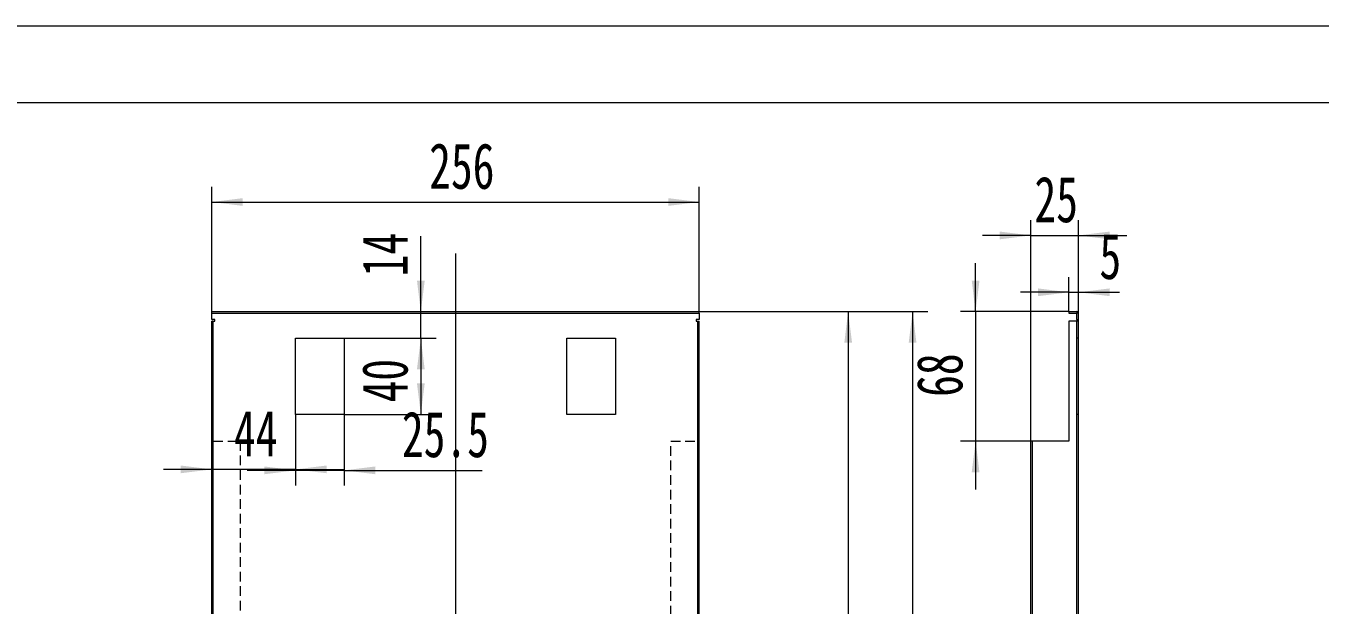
# Model space of a CAD drawing. Header units: millimetres. Extents: x 0 to 2100, y 1 to 1486.
# Drawn here: x 496 to 1346, y 1106 to 1486 of the extents above; entities that cross this region are included whole.
import ezdxf

# ---------------------------------------------------------------- set-up
doc = ezdxf.new("R2010")
doc.units = ezdxf.units.MM
doc.header["$LTSCALE"] = 5
doc.linetypes.add('HIDDEN', pattern=[1.905, 1.27, -0.635])
doc.layers.add('A-TITLEBLOCK', color=7, linetype='Continuous', lineweight=15)
doc.styles.add('SLDTEXTSTYLE1', font='TXT', dxfattribs={"width": 0.7})
doc.dimstyles.new('SLDDIMSTYLE0', dxfattribs={"dimtxt": 30, "dimasz": 20.4, "dimexe": 0, "dimexo": 0.0625, "dimgap": 7.5, "dimtad": 2, "dimlfac": 0.8, "dimrnd": 1e-09, "dimzin": 12, "dimdsep": 46, "dimtxsty": 'SLDTEXTSTYLE1', "dimsah": 1, "dimcen": 0.09, "dimadec": 0, "dimazin": 3, "dimtfac": 1, "dimtofl": 0, "dimtmove": 0, "dimatfit": 3, "dimfxl": 0, "dimfrac": 2, "dimtolj": 1, "dimtzin": 12, "dimarcsym": 0})
doc.dimstyles.new('SLDDIMSTYLE1', dxfattribs={"dimtxt": 30, "dimasz": 20.4, "dimexe": 0, "dimexo": 0.0625, "dimgap": 7.5, "dimtad": 2, "dimlfac": 0.8, "dimrnd": 1e-09, "dimzin": 12, "dimdsep": 46, "dimtxsty": 'SLDTEXTSTYLE1', "dimsah": 1, "dimcen": 0.09, "dimadec": 0, "dimazin": 3, "dimtfac": 1, "dimtmove": 0, "dimatfit": 0, "dimfxl": 0, "dimfrac": 2, "dimtolj": 1, "dimtzin": 12, "dimarcsym": 0})
doc.dimstyles.new('SLDDIMSTYLE2', dxfattribs={"dimtxt": 30, "dimasz": 20.4, "dimexe": 0, "dimexo": 0.0625, "dimgap": 7.5, "dimtad": 2, "dimdec": 1, "dimlfac": 0.8, "dimrnd": 1e-09, "dimzin": 12, "dimdsep": 46, "dimtxsty": 'SLDTEXTSTYLE1', "dimsah": 1, "dimcen": 0.09, "dimadec": 0, "dimazin": 3, "dimtfac": 1, "dimtmove": 0, "dimatfit": 0, "dimfxl": 0, "dimfrac": 2, "dimtolj": 1, "dimtzin": 12, "dimarcsym": 0})

# ---------------------------------------------------------------- blocks, each defined once
blk = doc.blocks.new('_D')
at = {"layer": 'A-TITLEBLOCK'}
for p, q in [((618.19, 1298.54), (618.19, 1380.47)), ((938.19, 1298.54), (938.19, 1380.47)), ((618.19, 1370.47), (938.19, 1370.47))]:
    blk.add_line(p, q, dxfattribs=at)
for points in [[(618.19, 1370.47), (638.59, 1367.93), (638.59, 1373.01)], [(938.19, 1370.47), (917.79, 1373.01), (917.79, 1367.93)]]:
    blk.add_solid(points, dxfattribs=at)
at = {"layer": 'A-TITLEBLOCK', "insert": (760.89, 1409.14), "char_height": 30, "attachment_point": 1, "style": 'SLDTEXTSTYLE1'}
blk.add_mtext('256', dxfattribs=at)
blk = doc.blocks.new('_D_1')
at = {"layer": 'A-TITLEBLOCK'}
for p, q in [((755.43, 1298.54), (755.43, 1347.99)), ((755.43, 1281.04), (755.43, 1298.54)), ((705.06, 1281.04), (765.43, 1281.04)), ((755.43, 1281.04), (755.43, 1249.29))]:
    blk.add_line(p, q, dxfattribs=at)
for points in [[(755.43, 1298.54), (757.97, 1318.94), (752.89, 1318.94)], [(755.43, 1281.04), (752.89, 1260.64), (757.97, 1260.64)]]:
    blk.add_solid(points, dxfattribs=at)
at = {"layer": 'A-TITLEBLOCK', "insert": (716.76, 1321.66), "char_height": 30, "attachment_point": 1, "rotation": 90, "style": 'SLDTEXTSTYLE1'}
blk.add_mtext('14', dxfattribs=at)
blk = doc.blocks.new('_D_2')
at = {"layer": 'A-TITLEBLOCK'}
for p, q in [((705.06, 1281.04), (765.43, 1281.04)), ((755.43, 1281.04), (755.43, 1231.04)), ((705.06, 1231.04), (765.43, 1231.04))]:
    blk.add_line(p, q, dxfattribs=at)
for points in [[(755.43, 1281.04), (752.89, 1260.64), (757.97, 1260.64)], [(755.43, 1231.04), (757.97, 1251.44), (752.89, 1251.44)]]:
    blk.add_solid(points, dxfattribs=at)
at = {"layer": 'A-TITLEBLOCK', "insert": (716.76, 1238.93), "char_height": 30, "attachment_point": 1, "rotation": 90, "style": 'SLDTEXTSTYLE1'}
blk.add_mtext('40', dxfattribs=at)
blk = doc.blocks.new('_D_3')
at = {"layer": 'A-TITLEBLOCK'}
for p, q in [((673.19, 1231.04), (673.19, 1184.36)), ((705.06, 1231.04), (705.06, 1184.36)), ((673.19, 1194.36), (641.44, 1194.36)), ((705.06, 1194.36), (673.19, 1194.36)), ((705.06, 1194.36), (795.61, 1194.36))]:
    blk.add_line(p, q, dxfattribs=at)
for points in [[(673.19, 1194.36), (652.79, 1196.9), (652.79, 1191.82)], [(705.06, 1194.36), (725.46, 1191.82), (725.46, 1196.9)]]:
    blk.add_solid(points, dxfattribs=at)
at = {"layer": 'A-TITLEBLOCK', "insert": (742.98, 1233.03), "char_height": 30, "attachment_point": 1, "style": 'SLDTEXTSTYLE1'}
blk.add_mtext('25.5', dxfattribs=at)
blk = doc.blocks.new('_D_4')
at = {"layer": 'A-TITLEBLOCK'}
for p, q in [((673.19, 1231.04), (673.19, 1185)), ((618.19, 1195), (586.44, 1195)), ((673.19, 1195), (618.19, 1195)), ((673.19, 1195), (704.94, 1195))]:
    blk.add_line(p, q, dxfattribs=at)
for points in [[(618.19, 1195), (597.79, 1197.54), (597.79, 1192.46)], [(673.19, 1195), (693.59, 1192.46), (693.59, 1197.54)]]:
    blk.add_solid(points, dxfattribs=at)
at = {"layer": 'A-TITLEBLOCK', "insert": (632.76, 1233.67), "char_height": 30, "attachment_point": 1, "style": 'SLDTEXTSTYLE1'}
blk.add_mtext('44', dxfattribs=at)
blk = doc.blocks.new('_D_5')
at = {"layer": 'A-TITLEBLOCK'}
for p, q in [((938.19, 1298.54), (1045.93, 1298.54)), ((1035.93, 1298.54), (1035.93, 566.04)), ((938.19, 566.04), (1045.93, 566.04))]:
    blk.add_line(p, q, dxfattribs=at)
for points in [[(1035.93, 1298.54), (1033.39, 1278.14), (1038.47, 1278.14)], [(1035.93, 566.04), (1038.47, 586.44), (1033.39, 586.44)]]:
    blk.add_solid(points, dxfattribs=at)
at = {"layer": 'A-TITLEBLOCK', "insert": (997.26, 909.19), "char_height": 30, "attachment_point": 1, "rotation": 90, "style": 'SLDTEXTSTYLE1'}
blk.add_mtext('586', dxfattribs=at)
blk = doc.blocks.new('_D_12')
at = {"layer": 'A-TITLEBLOCK'}
for p, q in [((676.94, 979.79), (676.94, 1068.05)), ((618.19, 1058.05), (586.44, 1058.05)), ((676.94, 1058.05), (618.19, 1058.05)), ((676.94, 1058.05), (708.69, 1058.05))]:
    blk.add_line(p, q, dxfattribs=at)
for points in [[(618.19, 1058.05), (597.79, 1060.59), (597.79, 1055.51)], [(676.94, 1058.05), (697.34, 1055.51), (697.34, 1060.59)]]:
    blk.add_solid(points, dxfattribs=at)
at = {"layer": 'A-TITLEBLOCK', "insert": (638.18, 1096.72), "char_height": 30, "attachment_point": 1, "style": 'SLDTEXTSTYLE1'}
blk.add_mtext('47', dxfattribs=at)
blk = doc.blocks.new('_D_14')
at = {"layer": 'A-TITLEBLOCK'}
for p, q in [((938.19, 1298.54), (1088.19, 1298.54)), ((1078.19, 1298.54), (1078.19, 559.79)), ((938.19, 559.79), (1088.19, 559.79))]:
    blk.add_line(p, q, dxfattribs=at)
for points in [[(1078.19, 1298.54), (1075.65, 1278.14), (1080.73, 1278.14)], [(1078.19, 559.79), (1080.73, 580.19), (1075.65, 580.19)]]:
    blk.add_solid(points, dxfattribs=at)
at = {"layer": 'A-TITLEBLOCK', "insert": (1039.52, 909.17), "char_height": 30, "attachment_point": 1, "rotation": 90, "style": 'SLDTEXTSTYLE1'}
blk.add_mtext('591', dxfattribs=at)
blk = doc.blocks.new('_D_15')
at = {"layer": 'A-TITLEBLOCK'}
for p, q in [((1180.87, 1298.54), (1180.87, 1321.23)), ((1187.12, 1297.54), (1187.12, 1321.23)), ((1180.87, 1311.23), (1149.12, 1311.23)), ((1180.87, 1311.23), (1187.12, 1311.23)), ((1187.12, 1311.23), (1214.01, 1311.23))]:
    blk.add_line(p, q, dxfattribs=at)
for points in [[(1180.87, 1311.23), (1160.47, 1313.77), (1160.47, 1308.69)], [(1187.12, 1311.23), (1207.52, 1308.69), (1207.52, 1313.77)]]:
    blk.add_solid(points, dxfattribs=at)
at = {"layer": 'A-TITLEBLOCK', "insert": (1200.85, 1349.9), "char_height": 30, "attachment_point": 1, "style": 'SLDTEXTSTYLE1'}
blk.add_mtext('5', dxfattribs=at)
blk = doc.blocks.new('_D_16')
at = {"layer": 'A-TITLEBLOCK'}
for p, q in [((1155.87, 1213.54), (1155.87, 1358.54)), ((1187.12, 1297.54), (1187.12, 1358.54)), ((1155.87, 1348.54), (1124.12, 1348.54)), ((1155.87, 1348.54), (1187.12, 1348.54)), ((1187.12, 1348.54), (1218.87, 1348.54))]:
    blk.add_line(p, q, dxfattribs=at)
for points in [[(1155.87, 1348.54), (1135.47, 1351.08), (1135.47, 1346)], [(1187.12, 1348.54), (1207.52, 1346), (1207.52, 1351.08)]]:
    blk.add_solid(points, dxfattribs=at)
at = {"layer": 'A-TITLEBLOCK', "insert": (1158.18, 1387.21), "char_height": 30, "attachment_point": 1, "style": 'SLDTEXTSTYLE1'}
blk.add_mtext('25', dxfattribs=at)
blk = doc.blocks.new('_D_17')
at = {"layer": 'A-TITLEBLOCK'}
for p, q in [((1119.56, 1298.54), (1119.56, 1330.29)), ((1180.87, 1298.54), (1109.56, 1298.54)), ((1119.56, 1298.54), (1119.56, 1213.54)), ((1155.87, 1213.54), (1109.56, 1213.54)), ((1119.56, 1213.54), (1119.56, 1181.79))]:
    blk.add_line(p, q, dxfattribs=at)
for points in [[(1119.56, 1298.54), (1122.1, 1318.94), (1117.02, 1318.94)], [(1119.56, 1213.54), (1117.02, 1193.14), (1122.1, 1193.14)]]:
    blk.add_solid(points, dxfattribs=at)
at = {"layer": 'A-TITLEBLOCK', "insert": (1080.89, 1242.58), "char_height": 30, "attachment_point": 1, "rotation": 90, "style": 'SLDTEXTSTYLE1'}
blk.add_mtext('68', dxfattribs=at)

msp = doc.modelspace()

# ---------------------------------------------------------------- linework, layer by layer
at = {"color": 7, "linetype": 'Continuous', "lineweight": 15}
for p, q in [((618.19, 1298.539), (938.19, 1298.539)), ((618.19, 1297.539), (618.19, 1298.539)), ((618.19, 1297.539), (938.19, 1297.539)), ((618.19, 1293.289), (618.19, 1297.539)), ((620.19, 1293.289), (618.19, 1293.289)), ((618.19, 572.289), (618.19, 1292.289)), ((619.19, 1292.289), (618.19, 1292.289)), ((619.19, 572.289), (619.19, 1292.289)), ((619.19, 1292.289), (620.19, 1292.289)), ((620.19, 1292.289), (620.19, 1293.289)), ((938.19, 1293.289), (936.19, 1293.289)), ((936.19, 1293.289), (936.19, 1292.289)), ((936.19, 1292.289), (937.19, 1292.289)), ((937.19, 572.289), (937.19, 1292.289)), ((937.19, 1292.289), (938.19, 1292.289)), ((938.19, 1297.539), (938.19, 1298.539)), ((938.19, 1297.539), (938.19, 1293.289)), ((938.19, 572.289), (938.19, 1292.289)), ((1180.865, 1298.539), (1180.865, 1297.539)), ((1180.865, 1298.539), (1186.115, 1298.539)), ((1180.865, 1297.539), (1186.115, 1297.539)), ((1180.865, 1292.289), (1180.865, 1213.539)), ((1186.115, 1292.289), (1180.865, 1292.289)), ((1186.115, 1298.539), (1186.115, 1297.539)), ((1187.115, 1297.539), (1186.115, 1297.539)), ((1186.115, 1293.289), (1186.115, 1297.539)), ((1186.115, 1293.289), (1187.115, 1293.289)), ((1186.115, 1293.289), (1186.115, 1292.289)), ((1186.115, 572.289), (1186.115, 1292.289)), ((1187.115, 1292.289), (1186.115, 1292.289)), ((1187.115, 1293.289), (1187.115, 1297.539)), ((1187.115, 1292.289), (1187.115, 1293.289)), ((1187.115, 572.289), (1187.115, 1292.289)), ((673.19, 1281.039), (705.065, 1281.039)), ((673.19, 1231.039), (673.19, 1281.039)), ((705.065, 1281.039), (705.065, 1231.039)), ((851.315, 1231.039), (851.315, 1281.039)), ((851.315, 1281.039), (883.19, 1281.039)), ((883.19, 1281.039), (883.19, 1231.039)), ((705.065, 1231.039), (673.19, 1231.039)), ((883.19, 1231.039), (851.315, 1231.039)), ((1155.865, 584.789), (1155.865, 1213.539)), ((1156.865, 1213.539), (1155.865, 1213.539)), ((1156.865, 584.789), (1156.865, 1213.539)), ((1180.865, 1213.539), (1156.865, 1213.539))]:
    msp.add_line(p, q, dxfattribs=at)
at = {"color": 7, "linetype": 'HIDDEN', "lineweight": 0}
for p, q in [((1187.115, 1281.039), (1186.115, 1281.039)), ((1187.115, 1231.039), (1186.115, 1231.039)), ((618.19, 1213.539), (619.19, 1213.539)), ((619.19, 1213.539), (636.94, 1213.539)), ((636.94, 1213.539), (636.94, 584.789)), ((919.44, 584.789), (919.44, 1213.539)), ((919.44, 1213.539), (937.19, 1213.539)), ((938.19, 1213.539), (937.19, 1213.539))]:
    msp.add_line(p, q, dxfattribs=at)
at = {"color": 7, "linetype": 'Continuous', "lineweight": 15}
msp.add_arc((1186.115, 1297.539), 1, 0, 90, dxfattribs=at)
at = {"layer": 'A-TITLEBLOCK', "linetype": 'Continuous'}
for p, q in [((0.394, 1486.074), (2100.394, 1486.074)), ((125.317, 1435.876), (2050.317, 1435.876))]:
    msp.add_line(p, q, dxfattribs=at)
at = {"layer": 'A-TITLEBLOCK'}
msp.add_line((778.19, 1336.663), (778.19, 519.036), dxfattribs=at)

# ---------------------------------------------------------------- dimensions: what is measured, and where the dimension line sits
for base, p1, p2, dimstyle, picture, middle in [((938.19, 1370.472), (618.19, 1298.539), (938.19, 1298.539), 'SLDDIMSTYLE0', '_D', (780.617, 1370.472)), ((1187.115, 1348.539), (1155.865, 1213.539), (1187.115, 1297.539), 'SLDDIMSTYLE1', '_D_16', (1171.349, 1348.539)), ((1187.115, 1311.231), (1180.865, 1298.539), (1187.115, 1297.539), 'SLDDIMSTYLE1', '_D_15', (1207.429, 1311.231)), ((673.19, 1194.361), (705.065, 1231.039), (673.19, 1231.039), 'SLDDIMSTYLE2', '_D_3', (769.297, 1194.361))]:
    dim = msp.add_linear_dim(base=base, p1=p1, p2=p2, dimstyle=dimstyle, dxfattribs=at)
    dim.commit()
    dim.dimension.update_dxf_attribs({"geometry": picture, "text_midpoint": middle, "dimtype": 160})
for base, p1, p2, angle, dimstyle, picture, middle in [((755.428, 1298.539), (705.065, 1281.039), (618.19, 1298.539), 90, 'SLDDIMSTYLE1', '_D_1', (755.428, 1334.823)), ((1119.561, 1213.539), (1180.865, 1298.539), (1155.865, 1213.539), 90, 'SLDDIMSTYLE1', '_D_17', (1119.561, 1255.707)), ((618.19, 1195.003), (673.19, 1231.039), (618.19, 1292.289), 0, 'SLDDIMSTYLE1', '_D_4', (645.923, 1195.003)), ((618.19, 1058.048), (676.94, 979.789), (618.19, 1292.289), 0, 'SLDDIMSTYLE1', '_D_12', (651.328, 1058.048)), ((1035.93, 566.039), (938.19, 1298.539), (938.19, 566.039), 90, 'SLDDIMSTYLE0', '_D_5', (1035.93, 928.898)), ((1078.19, 559.789), (938.19, 1298.539), (938.19, 559.789), 90, 'SLDDIMSTYLE0', '_D_14', (1078.19, 928.898)), ((755.428, 1231.039), (705.065, 1281.039), (705.065, 1231.039), 90, 'SLDDIMSTYLE0', '_D_2', (755.428, 1252.099))]:
    dim = msp.add_linear_dim(base=base, p1=p1, p2=p2, angle=angle, dimstyle=dimstyle, dxfattribs=at)
    dim.commit()
    dim.dimension.update_dxf_attribs({"geometry": picture, "text_midpoint": middle, "dimtype": 160})

doc.saveas('drawing.dxf')
